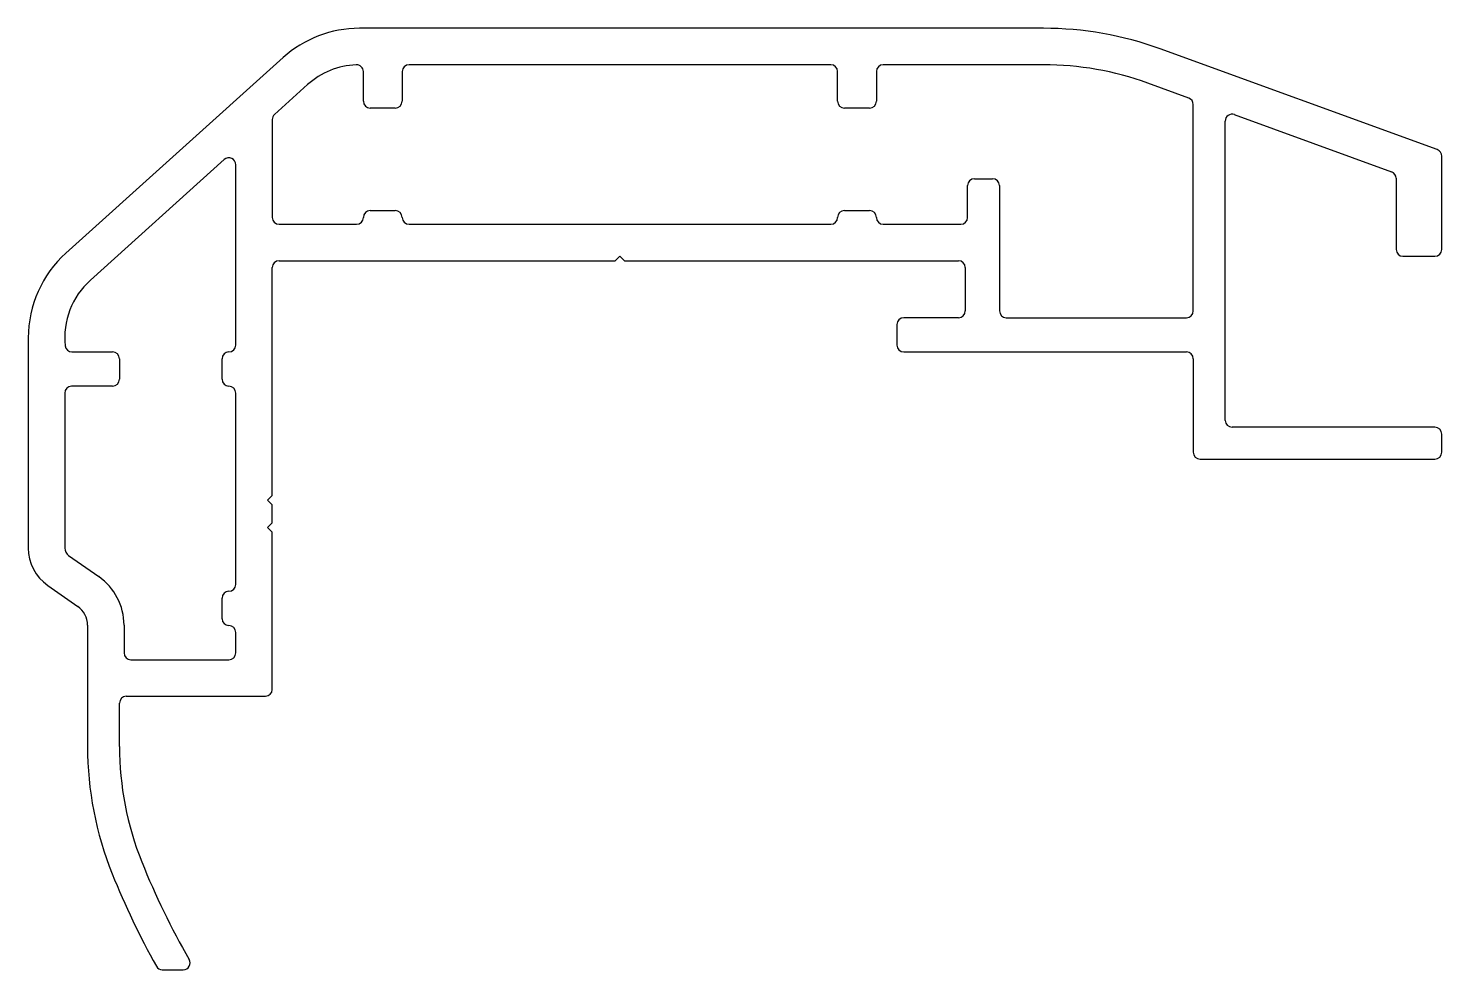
# Model space of a CAD drawing. Extents: x 745 to 807, y 517.9 to 559.2.
import ezdxf

# ---------------------------------------------------------------- set-up
doc = ezdxf.new("R2010")
doc.units = 0
doc.layers.get('0').update_dxf_attribs({"linetype": 'CONTINUOUS'})

msp = doc.modelspace()

# ---------------------------------------------------------------- linework, layer by layer
at = {"color": 7, "linetype": 'CONTINUOUS'}
for p, q in [((789.536, 559.209), (759.536, 559.209)), ((806.812, 553.884), (794.666, 558.305)), ((756.19, 557.925), (746.664, 549.347)), ((780.21, 557.609), (761.71, 557.609)), ((789.536, 557.609), (782.51, 557.609)), ((759.71, 556.009), (759.71, 557.307)), ((761.41, 557.309), (761.41, 556.009)), ((780.51, 556.009), (780.51, 557.309)), ((782.21, 557.309), (782.21, 556.009)), ((795.912, 556.148), (794.119, 556.801)), ((757.261, 556.736), (755.809, 555.429)), ((761.11, 555.709), (760.01, 555.709)), ((781.91, 555.709), (780.81, 555.709)), ((796.11, 546.809), (796.11, 555.866)), ((755.71, 555.206), (755.71, 550.909)), ((797.51, 542.009), (797.51, 555.139)), ((797.912, 555.42), (804.812, 552.909)), ((753.609, 553.448), (747.734, 548.158)), ((754.11, 545.309), (754.11, 553.225)), ((807.01, 549.509), (807.01, 553.602)), ((786.51, 552.609), (787.31, 552.609)), ((805.01, 552.627), (805.01, 549.509)), ((786.21, 550.909), (786.21, 552.309)), ((787.61, 552.309), (787.61, 546.809)), ((760.01, 551.209), (761.11, 551.209)), ((780.81, 551.209), (781.91, 551.209)), ((756.01, 550.609), (759.41, 550.609)), ((761.71, 550.609), (780.21, 550.609)), ((782.51, 550.609), (785.91, 550.609)), ((755.71, 538.709), (755.71, 548.709)), ((756.01, 549.009), (770.76, 549.009)), ((770.76, 549.009), (770.96, 549.209)), ((770.96, 549.209), (771.16, 549.009)), ((771.16, 549.009), (785.81, 549.009)), ((786.11, 548.709), (786.11, 546.809)), ((805.31, 549.209), (806.71, 549.209)), ((785.81, 546.509), (783.41, 546.509)), ((787.91, 546.509), (795.81, 546.509)), ((745.01, 545.632), (745.01, 536.409)), ((783.11, 546.209), (783.11, 545.309)), ((746.926, 545.009), (748.71, 545.009)), ((783.41, 545.009), (795.81, 545.009)), ((749.01, 544.709), (749.01, 543.809)), ((753.51, 543.809), (753.51, 544.709)), ((796.11, 544.709), (796.11, 540.609)), ((746.61, 543.209), (746.61, 536.409)), ((748.71, 543.509), (746.91, 543.509)), ((754.11, 534.809), (754.11, 543.209)), ((806.71, 541.709), (797.81, 541.709)), ((807.01, 540.609), (807.01, 541.409)), ((796.41, 540.309), (806.71, 540.309)), ((755.51, 538.509), (755.71, 538.709)), ((755.71, 538.309), (755.51, 538.509)), ((755.71, 537.509), (755.71, 538.309)), ((755.51, 537.309), (755.71, 537.509)), ((755.71, 537.109), (755.51, 537.309)), ((755.71, 530.209), (755.71, 537.109)), ((746.78, 536.082), (748.101, 535.157)), ((745.862, 534.771), (747.183, 533.846)), ((753.51, 533.309), (753.51, 534.209)), ((747.61, 533.027), (747.61, 527.709)), ((749.21, 533.027), (749.21, 531.809)), ((754.11, 531.809), (754.11, 532.709)), ((749.51, 531.509), (753.81, 531.509)), ((749.01, 527.709), (749.01, 529.609)), ((749.31, 529.909), (755.41, 529.909)), ((750.89, 517.909), (751.81, 517.909))]:
    msp.add_line(p, q, dxfattribs=at)
for centre, radius, start, end in [((759.536, 554.209), 5, 90, 132), ((789.536, 544.209), 15, 70, 90), ((759.536, 554.209), 3.4, 92.33358, 132), ((759.41, 557.307), 0.3, 0, 92.33358), ((761.71, 557.309), 0.3, 90, 180), ((780.21, 557.309), 0.3, 0, 90), ((782.51, 557.309), 0.3, 90, 180), ((789.536, 544.209), 13.4, 70, 90), ((795.81, 555.866), 0.3, 360, 70), ((760.01, 556.009), 0.3, 180, 270), ((761.11, 556.009), 0.3, 270, 0), ((780.81, 556.009), 0.3, 180, 270), ((781.91, 556.009), 0.3, 270, 0), ((756.01, 555.206), 0.3, 132, 180), ((797.81, 555.139), 0.3, 70, 180), ((806.71, 553.602), 0.3, 0, 70), ((753.81, 553.225), 0.3, 0, 132), ((786.51, 552.309), 0.3, 90, 180), ((787.31, 552.309), 0.3, 360, 90), ((804.71, 552.627), 0.3, 0, 70), ((760.01, 550.909), 0.3, 90, 180), ((761.11, 550.909), 0.3, 0, 90), ((780.81, 550.909), 0.3, 90, 180), ((781.91, 550.909), 0.3, 0, 90), ((756.01, 550.909), 0.3, 180, 270), ((759.41, 550.909), 0.3, 270, 0), ((761.71, 550.909), 0.3, 180, 270), ((780.21, 550.909), 0.3, 270, 360), ((782.51, 550.909), 0.3, 180, 270), ((785.91, 550.909), 0.3, 270, 0), ((750.01, 545.632), 5, 132, 180), ((805.31, 549.509), 0.3, 180, 270), ((806.71, 549.509), 0.3, 270, 0), ((756.01, 548.709), 0.3, 90, 180), ((785.81, 548.709), 0.3, 0, 90), ((750.01, 545.632), 3.4, 132, 185.97233), ((783.41, 546.209), 0.3, 90, 180), ((785.81, 546.809), 0.3, 270, 0), ((787.91, 546.809), 0.3, 180, 270), ((795.81, 546.809), 0.3, 270, 0), ((746.926, 545.309), 0.3, 185.97233, 270), ((748.71, 544.709), 0.3, 0, 90), ((753.81, 544.709), 0.3, 90, 180), ((753.81, 545.309), 0.3, 270, 0), ((783.41, 545.309), 0.3, 180, 270), ((795.81, 544.709), 0.3, 0, 90), ((748.71, 543.809), 0.3, 270, 0), ((753.81, 543.809), 0.3, 180, 270), ((746.91, 543.209), 0.3, 90, 180), ((753.81, 543.209), 0.3, 0, 90), ((797.81, 542.009), 0.3, 180, 270), ((806.71, 541.409), 0.3, 0, 90), ((796.41, 540.609), 0.3, 180, 270), ((806.71, 540.609), 0.3, 270, 0), ((747.01, 536.409), 2, 180, 235), ((747.01, 536.409), 0.4, 180, 235), ((746.61, 533.027), 2.6, 0, 55), ((753.81, 534.209), 0.3, 90, 180), ((753.81, 534.809), 0.3, 270, 0), ((746.61, 533.027), 1, 0, 55), ((753.81, 533.309), 0.3, 180, 270), ((753.81, 532.709), 0.3, 0, 90), ((749.51, 531.809), 0.3, 180, 270), ((753.81, 531.809), 0.3, 270, 0), ((755.41, 530.209), 0.3, 270, 0), ((749.31, 529.609), 0.3, 90, 180), ((762.61, 527.709), 15, 180, 201.8885), ((762.61, 527.709), 13.6, 180, 201.8885), ((781.446, 535.277), 35.3, 201.8885, 209.18646), ((781.446, 535.277), 33.9, 201.8885, 209.93786), ((751.81, 518.209), 0.3, 270, 29.93786), ((750.89, 518.209), 0.3, 209.18646, 270)]:
    msp.add_arc(centre, radius, start, end, dxfattribs=at)

doc.saveas('drawing.dxf')
